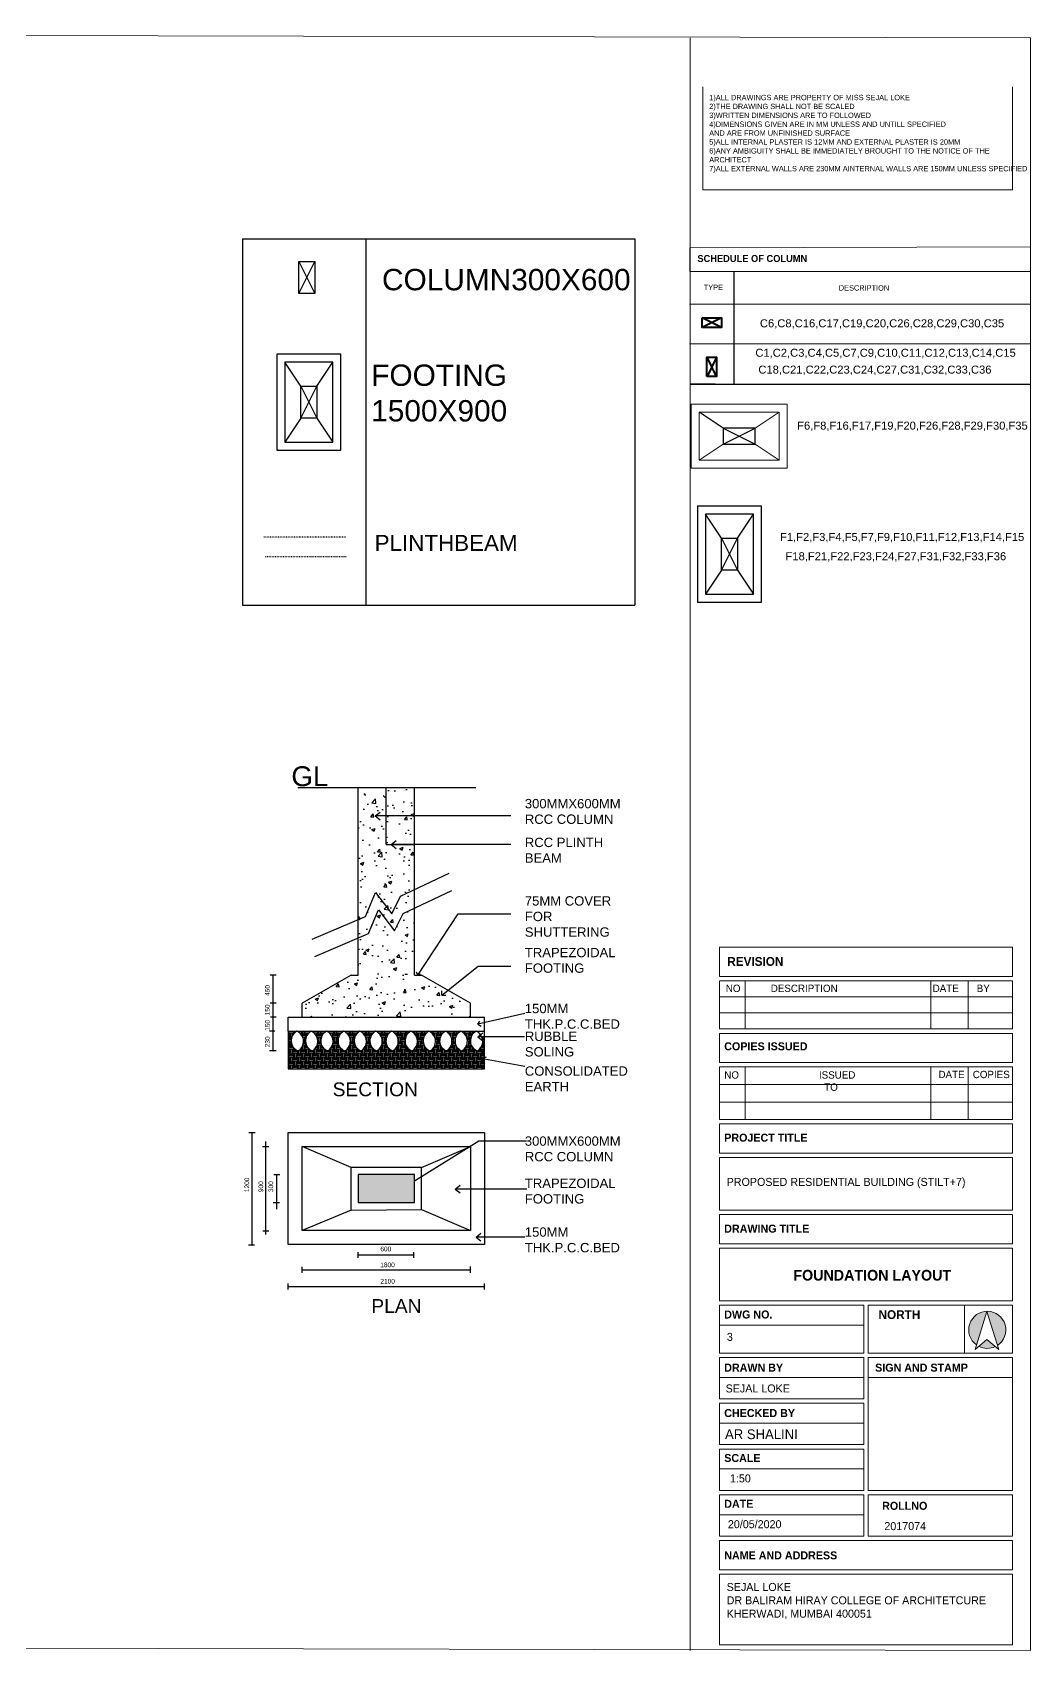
# Model space of a CAD drawing. Header units: millimetres. Extents: x -1932176 to 78768, y -1967 to 1266654.
# Drawn here: x -428595 to -409891, y 471377 to 501717 of the extents above; entities that cross this region are included whole.
import ezdxf

# ---------------------------------------------------------------- set-up
doc = ezdxf.new("R2010")
doc.units = ezdxf.units.MM
doc.linetypes.add('ACAD_ISO03W100', pattern=[30, 12, -18])
doc.layers.add('column', color=7, linetype='Continuous')
doc.layers.add('window 1', color=50, linetype='Continuous')
for name, color, linetype, lineweight in [('exterior', 255, 'Continuous', 25), ('GH', 7, 'Continuous', 20), ('Layer2', 7, 'Continuous', 5), ('SHEET', 7, 'Continuous', 13)]:
    doc.layers.add(name, color=color, linetype=linetype, lineweight=lineweight)
doc.layers.add('foundation', color=160, linetype='Continuous', lineweight=9, transparency=0.1)
doc.styles.add('20 scale', font='ARIALN.TTF', dxfattribs={"height": 0.2})
doc.styles.get("Standard").update_dxf_attribs({"font": 'arial.ttf'})

# ---------------------------------------------------------------- blocks, each defined once
blk = doc.blocks.new('col1')
at = {"layer": 'column'}
for p, q in [((13602, 15737), (13902, 15737)), ((13602, 15137), (13602, 15737)), ((13902, 15737), (13902, 15137)), ((13902, 15137), (13602, 15137))]:
    blk.add_line(p, q, dxfattribs=at)

msp = doc.modelspace()

# ---------------------------------------------------------------- hatches: boundary and pattern name
at = {"transparency": 33554687}
h = msp.add_hatch(dxfattribs=at)
h.set_pattern_fill('AR-CONC', color=256, scale=87.584294)
h.set_pattern_definition([(50, (-688454.8, 455855.2), (628.2073, -54.961), [65.6882, -722.5704]), (355, (-688454.8, 455855.2), (-121.5244, 658.8022), [52.5506, -578.0563]), (100.45144, (-688402.5, 455850.6), (506.6829, 603.8412), [55.8264, -614.0904]), (46.1842, (-688454.8, 456030.35), (934.7358, -144.969), [98.5323, -1083.8556]), (96.63564, (-688376.9, 456018.3), (818.617, 853.175), [83.7396, -921.136]), (351.18416, (-688454.8, 456030.4), (818.617, 853.175), [78.826, -867.0845]), (21, (-688367.24, 455986.56), (522.7968, -352.6309), [65.6882, -722.5704]), (326, (-688367.24, 455986.56), (213.106, 635.1175), [52.5506, -578.0563]), (71.45144, (-688323.7, 455957.2), (735.9028, 282.4866), [55.8264, -614.0904]), (37.5, (-688454.82, 455855.18), (10.65012, 291.56273), [0, -571.0496, 0, -586.81477, 0, -580.24595]), (7.5, (-688454.82, 455855.18), (230.4076, 345.4427), [0, -334.572, 0, -557.91195, 0, -221.15034]), (327.5, (-688650.14, 455855.18), (467.54461, -19.75453), [0, -218.96074, 0, -683.1575, 0, -906.49745]), (317.5, (-688737.72, 455855.2), (510.7795, 87.67624), [0, -284.64896, 0, -453.68664, 0, -643.74456])])
h.paths.add_polyline_path([(-421306.32829, 484040.25484), (-421437.70473, 484040.25484), (-421437.70473, 486667.78367), (-421507.77216, 486667.78367), (-421507.77216, 485616.77214), (-422418.64882, 485616.77214), (-422418.64882, 486667.78367), (-422488.71626, 486667.78367), (-422488.71626, 484040.25484), (-422620.0927, 484040.25484), (-423539.72779, 483514.74907), (-423539.72779, 483251.99619), (-420386.6932, 483251.99619), (-420386.6932, 483514.74907)])
h.paths.add_polyline_path([(-421507.77216, 486667.78367), (-422418.64882, 486667.78367), (-422418.64882, 485616.77214), (-421507.77216, 485616.77214)], flags=17)
h.paths.add_polyline_path([(-421437.70473, 487543.62661), (-421755.39753, 487543.62661), (-421873.83285, 487689.46324), (-421973.166, 487365.12197), (-422095.42257, 487543.62661), (-422488.71626, 487543.62661), (-422488.71626, 486667.78367), (-422418.64882, 486667.78367), (-421507.77216, 486667.78367), (-421437.70473, 486667.78367)])
h = msp.add_hatch(dxfattribs=at)
h.set_pattern_fill('EARTH', color=256, scale=300)
h.set_pattern_definition([(0, (-584658.77, 539285.4), (75, 75), [75, -75]), (0, (-584658.77, 539313.52), (75, 75), [75, -75]), (0, (-584658.77, 539341.65), (75, 75), [75, -75]), (90, (-584649.396, 539351.02), (-75, 75), [75, -75]), (90, (-584621.27, 539351.02), (-75, 75), [75, -75]), (90, (-584593.146, 539351.02), (-75, 75), [75, -75])])
h.paths.add_polyline_path([(-420123.94031, 482883.54931), (-420174.40148, 482883.54931, -0.3896151865), (-420263.14033, 482620.5549, -0.6264843223), (-420281.91035, 482989.24331), (-420569.91441, 482989.24331, -0.6264843223), (-420551.14439, 482620.5549, -0.6264843223), (-420569.91441, 482989.24331), (-420857.91744, 482989.24331, -0.6264843223), (-420839.14742, 482620.5549, -0.6264843223), (-420857.91744, 482989.24331), (-421165.3376, 482989.24331, -0.6264843223), (-421146.56758, 482620.5549, -0.6264843223), (-421165.3376, 482989.24331), (-421505.82892, 482989.24331, -0.6264843223), (-421487.0589, 482620.5549, -0.6264843223), (-421505.82892, 482989.24331), (-421863.72601, 482989.24331, -0.6264843223), (-421844.95599, 482620.5549, -0.6264843223), (-421863.72601, 482989.24331), (-422163.85337, 482989.24331, -0.6264843223), (-422145.08335, 482620.5549, -0.6264843223), (-422163.85337, 482989.24331), (-422459.9795, 482989.24331, -0.6264843223), (-422441.20949, 482620.5549, -0.6264843223), (-422459.9795, 482989.24331), (-422762.10901, 482989.24331, -0.6264843223), (-422743.33899, 482620.5549, -0.6264843223), (-422762.10901, 482989.24331), (-423086.21608, 482989.24331, -0.6264843223), (-423067.44606, 482620.5549, -0.6264843223), (-423086.21608, 482989.24331), (-423371.22919, 482989.24331, -0.6264843223), (-423352.45917, 482620.5549, -0.6264843223), (-423371.22919, 482989.24331), (-423638.82528, 482989.24331, -0.6264843223), (-423620.05527, 482620.5549, -0.6264843223), (-423638.82528, 482989.24331), (-423802.48067, 482989.24331), (-423802.48067, 482286.22455), (-420123.94031, 482286.22455)])
at = {"layer": 'SHEET', "linetype": 'ByBlock', "lineweight": 20, "transparency": 33554687}
h = msp.add_hatch(color=0, dxfattribs=at)
h.dxf.hatch_style = 1
h.paths.add_polyline_path([(-410711.37296, 477735.7373), (-410513.71444, 477100.16273, 3.231701641), (-410906.19571, 477109.28121)])
h.paths.add_polyline_path([(-410711.37296, 477212.24648), (-410863.05882, 477082.8025, 0.2347967333), (-410553.73984, 477077.7273)])
at = {"layer": 'window 1', "transparency": 33554687}
h = msp.add_hatch(color=0, dxfattribs=at)
h.dxf.hatch_style = 1
h.paths.add_polyline_path([(-421437.70473, 479777.87759), (-421437.70473, 480303.38335), (-422488.71626, 480303.38335), (-422488.71626, 479777.87759)])

# ---------------------------------------------------------------- linework, layer by layer
at = {"transparency": 16777216}
for p, q in [((-424655.71888, 497845.91324), (-424655.71888, 490980.58785)), ((-424655.71888, 497845.91324), (-417308.47606, 497845.91324)), ((-423602.8967, 496823.14392), (-423602.8967, 497423.14392)), ((-423602.8967, 497423.14392), (-423302.8967, 497423.14392)), ((-423602.8967, 496823.14392), (-423302.8967, 497423.14392)), ((-423602.8967, 497423.14392), (-423302.8967, 496823.14392)), ((-423302.8967, 497423.14392), (-423302.8967, 496823.14392)), ((-423302.8967, 496823.14392), (-423602.8967, 496823.14392)), ((-422813.40615, 495681.78218), (-424013.40615, 495681.78218)), ((-424013.40615, 495681.78218), (-424013.40615, 493881.78218)), ((-423863.40615, 495531.78218), (-423863.40615, 494031.78218)), ((-422963.40615, 495531.78218), (-423863.40615, 495531.78218)), ((-423563.40615, 495081.78218), (-423863.40615, 495531.78218)), ((-423263.40615, 495081.78218), (-422963.40615, 495531.78218)), ((-422963.40615, 494031.78218), (-422963.40615, 495531.78218)), ((-422813.40615, 493881.78218), (-422813.40615, 495681.78218)), ((-423563.40615, 494481.78218), (-423563.40615, 495081.78218)), ((-423563.40615, 495081.78218), (-423263.40615, 495081.78218)), ((-423563.40615, 494481.78218), (-423263.40615, 495081.78218)), ((-423563.40615, 495081.78218), (-423263.40615, 494481.78218)), ((-423263.40615, 495081.78218), (-423263.40615, 494481.78218)), ((-423563.40615, 494481.78218), (-423863.40615, 494031.78218)), ((-423263.40615, 494481.78218), (-423563.40615, 494481.78218)), ((-423263.40615, 494481.78218), (-422963.40615, 494031.78218)), ((-423863.40615, 494031.78218), (-422963.40615, 494031.78218)), ((-424013.40615, 493881.78218), (-422813.40615, 493881.78218)), ((-414933.2956, 492833.80237), (-416133.2956, 492833.80237)), ((-416133.2956, 492833.80237), (-416133.2956, 491033.80237)), ((-414933.2956, 491033.80237), (-414933.2956, 492833.80237)), ((-415983.2956, 492683.80237), (-415983.2956, 491183.80237)), ((-415083.2956, 492683.80237), (-415983.2956, 492683.80237)), ((-415683.2956, 492233.80237), (-415983.2956, 492683.80237)), ((-415383.2956, 492233.80237), (-415083.2956, 492683.80237)), ((-415083.2956, 491183.80237), (-415083.2956, 492683.80237)), ((-415683.2956, 491633.80237), (-415683.2956, 492233.80237)), ((-415683.2956, 492233.80237), (-415383.2956, 492233.80237)), ((-415683.2956, 491633.80237), (-415383.2956, 492233.80237)), ((-415683.2956, 492233.80237), (-415383.2956, 491633.80237)), ((-415383.2956, 492233.80237), (-415383.2956, 491633.80237)), ((-415683.2956, 491633.80237), (-415983.2956, 491183.80237)), ((-415383.2956, 491633.80237), (-415683.2956, 491633.80237)), ((-415383.2956, 491633.80237), (-415083.2956, 491183.80237)), ((-424655.71888, 490980.58785), (-417308.47606, 490980.58785)), ((-416133.2956, 491033.80237), (-414933.2956, 491033.80237)), ((-415983.2956, 491183.80237), (-415083.2956, 491183.80237))]:
    msp.add_line(p, q, dxfattribs=at)
at = {"linetype": 'ByBlock', "transparency": 16777216}
for p, q in [((-422343.31563, 490980.58785), (-422343.31563, 497845.91324)), ((-417308.47606, 497845.91324), (-417308.47606, 490980.58785)), ((-415455.14283, 497235.75065), (-415455.14283, 495123.02503))]:
    msp.add_line(p, q, dxfattribs=at)
at = {"ltscale": 30}
for p, q in [((-415801.04691, 495123.02503), (-416270.72723, 495123.02503)), ((-416270.72723, 495123.02503), (-409891.28407, 495123.02503)), ((-415651.14622, 494295.36898), (-416101.14622, 494595.36898))]:
    msp.add_line(p, q, dxfattribs=at)
for p, q in [((-415651.14622, 493995.36898), (-415051.14622, 494295.36898)), ((-415651.14622, 494295.36898), (-415051.14622, 493995.36898))]:
    msp.add_line(p, q)
at = {"linetype": 'ACAD_ISO03W100', "transparency": 16777216}
for p, q in [((-424258.92359, 492259.86311), (-422720.1103, 492259.86311)), ((-424226.59458, 491891.67137), (-422700.71547, 491891.67137))]:
    msp.add_line(p, q, dxfattribs=at)
at = {"transparency": 33554687}
for p, q in [((-423624.37218, 487558.70087), (-421795.1086, 487558.70087)), ((-421795.1086, 487558.70087), (-420287.4944, 487558.70087)), ((-422488.71626, 484040.25484), (-422488.71626, 487543.62661)), ((-421963.21049, 486491.35533), (-421963.21049, 487542.36686)), ((-421437.70473, 484040.25484), (-421437.70473, 487543.62661)), ((-421437.70473, 486491.35533), (-421437.70473, 487542.36686)), ((-422169.2768, 487025.59461), (-422077.86634, 487099.47159)), ((-421437.70473, 487025.59461), (-422169.2768, 487025.59461)), ((-422169.2768, 487025.59461), (-422077.86634, 486951.71763)), ((-419633.14812, 487025.59461), (-421437.70473, 487025.59461)), ((-422225.96338, 486764.03358), (-422225.96338, 486771.14244)), ((-421963.21049, 486491.35533), (-421437.70473, 486491.35533)), ((-421873.2183, 486491.35533), (-421781.80784, 486565.23231)), ((-419633.14812, 486491.35533), (-421873.2183, 486491.35533)), ((-421873.2183, 486491.35533), (-421781.80784, 486417.47835)), ((-421372.01651, 484040.25484), (-420620.09686, 485191.90117)), ((-420620.09686, 485191.90117), (-419633.14812, 485191.90117)), ((-424024.97611, 484040.25484), (-424139.18489, 484040.25484)), ((-424088.94635, 484047.95278), (-424075.64206, 484033.82529)), ((-424080.44534, 482620.5549), (-424080.44534, 484040.25484)), ((-422620.0927, 484040.25484), (-423539.72779, 483514.74907)), ((-422620.0927, 484040.25484), (-422488.71626, 484040.25484)), ((-421437.70473, 484040.25484), (-421306.32829, 484040.25484)), ((-421372.01651, 484040.25484), (-421399.61404, 484094.7913)), ((-421372.01651, 484040.25484), (-421320.4591, 484066.34486)), ((-420386.6932, 483514.74907), (-421306.32829, 484040.25484)), ((-420920.23546, 483668.29911), (-420239.68433, 484209.0893)), ((-420239.68433, 484209.0893), (-419633.14812, 484209.0893)), ((-420920.23546, 483668.29911), (-420920.23546, 483746.25959)), ((-420920.23546, 483668.29911), (-420850.89562, 483668.29911)), ((-424024.97611, 483514.74907), (-424140.01914, 483514.74907)), ((-424088.94635, 483522.44702), (-424075.64206, 483508.31953)), ((-423539.72779, 483251.99619), (-423539.72779, 483514.74907)), ((-420386.6932, 483251.99619), (-420386.6932, 483514.74907)), ((-419368.01125, 483322.45194), (-420249.55394, 483120.61975)), ((-424024.97611, 483251.99619), (-424135.73268, 483251.99619)), ((-424088.94635, 483259.69413), (-424075.64206, 483245.56664)), ((-423802.48067, 482989.24331), (-423802.48067, 483251.99619)), ((-423802.48067, 483251.99619), (-420123.94031, 483251.99619)), ((-420249.55394, 483120.61975), (-420208.88833, 483180.36615)), ((-420249.55394, 483120.61975), (-420186.94373, 483084.51871)), ((-420123.94031, 482989.24331), (-420123.94031, 483251.99619)), ((-424051.05775, 482989.24331), (-424154.463, 482989.24331)), ((-424088.94635, 482996.94125), (-424075.64206, 482982.81376)), ((-423802.48067, 482989.24331), (-420123.94031, 482989.24331)), ((-423802.48067, 482989.24331), (-423802.48067, 482286.22455)), ((-420248.89542, 482883.54931), (-420157.48496, 482957.42629)), ((-419372.23334, 482883.54931), (-420248.89542, 482883.54931)), ((-420248.89542, 482883.54931), (-420157.48496, 482809.67232)), ((-420123.94031, 482286.22455), (-420123.94031, 482989.24331)), ((-424028.72192, 482620.5549), (-424149.57249, 482620.5549)), ((-424088.94635, 482628.25284), (-424075.64206, 482614.12535)), ((-420192.31074, 482476.08676), (-420088.05624, 482508.21041)), ((-419368.01125, 482330.77647), (-420192.31074, 482476.08676)), ((-420192.31074, 482476.08676), (-420123.94031, 482387.17452)), ((-420123.94031, 482387.17452), (-420192.31074, 482476.08676)), ((-423802.48067, 482286.22455), (-420123.94031, 482286.22455)), ((-424422.13885, 481083.30986), (-424536.34763, 481083.30986)), ((-424486.10909, 481091.0078), (-424472.8048, 481076.88031)), ((-424479.45695, 478981.921), (-424479.45695, 481083.94406)), ((-424223.30928, 479180.79286), (-424223.30928, 480922.37737)), ((-420228.3218, 480929.98153), (-421437.70473, 480176.84661)), ((-419338.02714, 480929.98153), (-420228.3218, 480929.98153)), ((-424165.78776, 480821.19118), (-424280.8308, 480821.19118)), ((-424231.81029, 480830.21819), (-424218.506, 480816.0907)), ((-422620.0927, 480434.75979), (-423539.72779, 480828.88912)), ((-421306.32829, 480434.75979), (-420386.6932, 480828.88912)), ((-423961.00586, 480295.68541), (-424071.76244, 480295.68541)), ((-424016.4751, 480295.68541), (-424052.48818, 480295.68541)), ((-424024.97611, 480303.38335), (-424011.67182, 480289.25586)), ((-424016.4751, 479656.54618), (-424016.4751, 480295.68541)), ((-421306.32829, 480434.75979), (-422620.0927, 480434.75979)), ((-422620.0927, 479637.92426), (-422620.0927, 480434.75979)), ((-421306.32829, 479645.02193), (-421306.32829, 480434.75979)), ((-420674.13635, 480031.77446), (-420582.72588, 480105.65144)), ((-419333.07291, 480031.77446), (-420674.13635, 480031.77446)), ((-420674.13635, 480031.77446), (-420582.72588, 479957.89748)), ((-423964.75167, 479770.17964), (-424085.60225, 479770.17964)), ((-424024.97611, 479777.87759), (-424011.67182, 479763.7501)), ((-424016.4751, 479770.17964), (-424017.72672, 479770.17964)), ((-422620.0927, 479637.92426), (-423539.72779, 479252.37182)), ((-422620.0927, 479637.92426), (-421306.32829, 479645.02193)), ((-421306.32829, 479645.02193), (-420386.6932, 479252.37182)), ((-424165.99118, 479244.03968), (-424280.19995, 479244.03968)), ((-424229.96142, 479251.73762), (-424216.65713, 479237.61013)), ((-420280.83054, 479131.21152), (-420189.42008, 479205.0885)), ((-419368.01125, 479131.21152), (-420280.83054, 479131.21152)), ((-420280.83054, 479131.21152), (-420189.42008, 479057.33454)), ((-424430.91434, 478981.921), (-424545.12311, 478981.921)), ((-424486.10909, 478988.98474), (-424472.8048, 478974.85725)), ((-422481.65252, 478803.57142), (-422495.78001, 478790.26713)), ((-422489.35046, 478739.60117), (-422489.35046, 478850.35774)), ((-422488.71626, 478796.91927), (-421446.22167, 478796.91927)), ((-421439.15792, 478803.57142), (-421453.28541, 478790.26713)), ((-421446.85586, 478739.60117), (-421446.85586, 478850.35774)), ((-423534.62731, 478525.03414), (-423548.7548, 478511.72985)), ((-423542.32525, 478461.0639), (-423542.32525, 478571.82047)), ((-423541.69106, 478518.382), (-420388.65646, 478518.382)), ((-420379.62945, 478526.88301), (-420393.75694, 478513.57872)), ((-420388.65646, 478460.86048), (-420388.65646, 478575.90351)), ((-423795.41693, 478211.47967), (-423809.54442, 478198.17538)), ((-423803.11487, 478147.50942), (-423803.11487, 478258.26599)), ((-423802.48067, 478204.82752), (-420123.94031, 478204.82752)), ((-420116.24237, 478211.69338), (-420130.36986, 478198.38909)), ((-420123.94031, 478147.72313), (-420123.94031, 478261.93191))]:
    msp.add_line(p, q, dxfattribs=at)
msp.add_lwpolyline([(-415651.14622, 493995.36898), (-415051.14622, 493995.36898), (-415051.14622, 494295.36898), (-415651.14622, 494295.36898)], close=True)
at = {"ltscale": 30}
for points in [[(-423354.73714, 484715.85706), (-422352.17726, 485143.21274), (-422166.10477, 485590.34073), (-421862.35783, 485192.69966), (-421700.01103, 485522.32205), (-420788.7536, 485951.35545)], [(-423300.81926, 484393.10064), (-422298.25938, 484820.45631), (-422112.18689, 485267.5843), (-421808.43994, 484869.94324), (-421646.09315, 485199.56563), (-420734.83571, 485628.59902)]]:
    msp.add_lwpolyline(points, dxfattribs=at)
at = {"transparency": 33554687}
for points in [[(-423802.48067, 481091.642), (-420123.94031, 481091.642), (-420123.94031, 478989.61894), (-423802.48067, 478989.61894)], [(-423539.72779, 480828.88912), (-420386.6932, 480828.88912), (-420386.6932, 479252.37182), (-423539.72779, 479252.37182)]]:
    msp.add_lwpolyline(points, close=True, dxfattribs=at)
for centre, start, end in [((-423540.0587, 482809.44954), 118.781428773, 247.047423403), ((-423718.82185, 482800.34867), 298.781428773, 67.047423388), ((-423272.46261, 482809.44954), 118.781428773, 247.047423403), ((-423451.22576, 482800.34867), 298.781428773, 67.047423388), ((-422987.4495, 482809.44954), 118.781428773, 247.047423403), ((-423166.21265, 482800.34867), 298.781428773, 67.047423388), ((-422663.34242, 482809.44954), 118.781428773, 247.047423403), ((-422842.10557, 482800.34867), 298.781428773, 67.047423388), ((-422361.21292, 482809.44954), 118.781428773, 247.047423403), ((-422539.97607, 482800.34867), 298.781428773, 67.047423388), ((-422065.08678, 482809.44954), 118.781428773, 247.047423403), ((-422243.84993, 482800.34867), 298.781428773, 67.047423388), ((-421764.95943, 482809.44954), 118.781428773, 247.047423403), ((-421943.72258, 482800.34867), 298.781428773, 67.047423388), ((-421407.06233, 482809.44954), 118.781428773, 247.047423403), ((-421585.82548, 482800.34867), 298.781428773, 67.047423388), ((-421066.57101, 482809.44954), 118.781428773, 247.047423403), ((-421245.33416, 482800.34867), 298.781428773, 67.047423388), ((-420759.15086, 482809.44954), 118.781428773, 247.047423403), ((-420937.91401, 482800.34867), 298.781428773, 67.047423388), ((-420471.14782, 482809.44954), 118.781428773, 247.047423403), ((-420649.91097, 482800.34867), 298.781428773, 67.047423388), ((-420183.14377, 482809.44954), 118.781428773, 247.047423403), ((-420361.90692, 482800.34867), 298.781428773, 67.047423388)]:
    msp.add_arc(centre, 205.13565, start, end, dxfattribs=at)
at = {"layer": 'column', "linetype": 'ByBlock', "lineweight": 20, "transparency": 16777216}
msp.add_line((-416044.63498, 496366.44677), (-416044.63498, 496186.44677), dxfattribs=at)
at = {"layer": 'column', "linetype": 'ByBlock', "lineweight": 40, "transparency": 16777216}
msp.add_lwpolyline([(-416044.63498, 496366.44677), (-415684.63498, 496366.44677), (-415684.63498, 496186.44677), (-416044.63498, 496186.44677)], close=True, dxfattribs=at)
at = {"layer": 'column', "lineweight": 40, "transparency": 16777216}
msp.add_lwpolyline([(-415955.80324, 495266.26786), (-415955.80324, 495626.26786), (-415775.80324, 495626.26786), (-415775.80324, 495266.26786)], close=True, dxfattribs=at)
at = {"layer": 'foundation', "ltscale": 30}
for p, q in [((-415051.3916, 494295.24629), (-414601.14622, 494595.36898)), ((-415651.3916, 493995.24629), (-416101.14622, 493695.36898)), ((-415051.3916, 493995.24629), (-414601.14622, 493695.36898))]:
    msp.add_line(p, q, dxfattribs=at)
for points in [[(-414451.14622, 493545.36898), (-414451.14622, 494745.36898), (-416251.14622, 494745.36898), (-416251.14622, 493545.36898)], [(-414601.14622, 493695.36898), (-414601.14622, 494595.36898), (-416101.14622, 494595.36898), (-416101.14622, 493695.36898)]]:
    msp.add_lwpolyline(points, close=True, dxfattribs=at)
at = {"layer": 'GH', "linetype": 'ByBlock', "lineweight": 40, "transparency": 16777216}
for p, q in [((-415683.18577, 496366.44677), (-416043.18577, 496186.44677)), ((-415683.18577, 496186.44677), (-416043.18577, 496366.44677)), ((-415774.35403, 495266.26786), (-415954.35403, 495626.26786)), ((-415774.35403, 495626.26786), (-415954.35403, 495266.26786))]:
    msp.add_line(p, q, dxfattribs=at)
at = {"layer": 'Layer2', "linetype": 'ByBlock', "lineweight": 9, "transparency": 16777216}
msp.add_line((-416284.96109, 496623.02503), (-409891.28407, 496623.02503), dxfattribs=at)
at = {"layer": 'Layer2', "color": 0, "linetype": 'ByBlock', "lineweight": 9, "transparency": 16777216}
msp.add_line((-416284.96109, 495877.78018), (-409891.28407, 495877.78018), dxfattribs=at)
at = {"layer": 'Layer2', "linetype": 'ByBlock', "lineweight": 9, "transparency": 16777216}
msp.add_lwpolyline([(-416278.75227, 497235.75065), (-409891.28407, 497235.75065), (-409891.28407, 497698.51812), (-416278.75227, 497674.73927)], close=True, dxfattribs=at)
at = {"layer": 'SHEET'}
msp.add_line((-416270.72723, 501614.73436), (-416270.72723, 471377.06484), dxfattribs=at)
at = {"layer": 'SHEET', "color": 18, "linetype": 'ByBlock', "lineweight": 9, "true_color": 0x000000}
for p, q in [((-410231.00648, 498766.06569), (-410231.00648, 500697.83565)), ((-416032.65891, 498766.06569), (-410231.00648, 498766.06569))]:
    msp.add_line(p, q, dxfattribs=at)
at = {"layer": 'SHEET', "color": 18, "linetype": 'Continuous', "lineweight": 9, "ltscale": 2.5, "true_color": 0x000000}
for p, q in [((-410231.00648, 484567.06869), (-410231.00648, 484030.91521)), ((-410231.00648, 484018.36315), (-410231.00648, 484567.06869)), ((-415718.06192, 483936.05731), (-410231.00648, 483936.05731)), ((-415718.06192, 483936.05731), (-415718.06192, 483032.54145)), ((-415239.15604, 483936.05731), (-415239.15604, 483032.54145)), ((-411762.49403, 483936.05731), (-411762.49403, 483032.54145)), ((-411058.87342, 483936.05731), (-411058.87342, 483032.54145)), ((-410231.00648, 483936.05731), (-410231.00648, 483032.54145)), ((-415718.06192, 483634.88536), (-410231.00648, 483634.88536)), ((-415718.06192, 483333.7134), (-410231.00648, 483333.7134)), ((-410231.00648, 483032.54145), (-415718.06192, 483032.54145)), ((-410231.00648, 482950.23562), (-410231.00648, 482401.53007)), ((-415718.06192, 481333.40255), (-415718.06192, 482319.22424)), ((-415718.06192, 482319.22424), (-410231.00648, 482319.22424)), ((-415239.15604, 482319.22424), (-415239.15604, 481333.40255)), ((-411762.49403, 482319.22424), (-411762.49403, 481333.40255)), ((-411058.87342, 482319.22424), (-411058.87342, 481333.40255)), ((-410231.00648, 482319.22424), (-410231.00648, 481333.40255)), ((-415718.06192, 481990.61701), (-410231.00648, 481990.61701)), ((-415718.06192, 481662.00978), (-410231.00648, 481662.00978)), ((-410231.00648, 481333.40255), (-415718.06192, 481333.40255)), ((-413015.68712, 476954.23759), (-413015.68712, 477852.81891)), ((-412933.38129, 476954.23759), (-412933.38129, 477852.81891)), ((-411129.5878, 477852.81891), (-411129.5878, 476954.23759)), ((-413015.68712, 476096.80718), (-413015.68712, 476871.93176)), ((-412933.38129, 474381.94635), (-412933.38129, 476871.93176)), ((-413015.68712, 475239.37677), (-413015.68712, 476014.50135)), ((-413015.68712, 474381.94635), (-413015.68712, 475157.07093)), ((-413015.68712, 473524.51594), (-413015.68712, 474299.64052)), ((-412933.38129, 474381.94635), (-410231.00648, 474381.94635)), ((-412933.38129, 473524.51594), (-412933.38129, 474299.64052)), ((-412933.38129, 474299.64052), (-410231.00648, 474299.64052)), ((-412933.38129, 473524.51594), (-410231.00648, 473524.51594))]:
    msp.add_line(p, q, dxfattribs=at)
at = {"layer": 'SHEET', "linetype": 'ByBlock', "lineweight": 20}
for p, q in [((-410932.98927, 477023.12605), (-410711.37296, 477735.7373)), ((-410489.75666, 477023.12605), (-410711.37296, 477735.7373)), ((-410932.98927, 477023.12605), (-410711.37296, 477212.24648)), ((-410489.75666, 477023.12605), (-410711.37296, 477212.24648))]:
    msp.add_line(p, q, dxfattribs=at)
at = {"layer": 'SHEET'}
msp.add_lwpolyline([(-453482.91486, 501716.53711), (-409891.28407, 501614.73436), (-409891.28407, 471377.06484), (-453482.91486, 471478.86759)], close=True, dxfattribs=at)
at = {"layer": 'SHEET', "color": 18, "linetype": 'Continuous', "lineweight": 9, "ltscale": 2.5, "true_color": 0x000000}
for points in [[(-416032.65891, 498766.06569), (-416032.65891, 500697.83565)], [(-410231.00648, 484018.36315), (-415718.06192, 484018.36315), (-415718.06192, 484567.06869), (-410231.00648, 484567.06869)], [(-413838.74543, 482950.23562), (-415718.06192, 482950.23562)], [(-415718.06192, 482401.53007), (-415718.06192, 482950.23562)], [(-410231.00648, 482401.53007), (-415718.06192, 482401.53007), (-415718.06192, 482950.23562), (-410231.00648, 482950.23562)], [(-415718.06192, 481333.40255), (-415718.06192, 482319.22424)], [(-410231.00648, 481251.09672), (-415718.06192, 481251.09672)], [(-415718.06192, 480702.39117), (-415718.06192, 481251.09672)], [(-415718.06192, 479634.26365), (-415718.06192, 480620.08534)], [(-410231.00648, 479551.95781), (-415718.06192, 479551.95781)], [(-415718.06192, 479003.25227), (-415718.06192, 479551.95781)], [(-415718.06192, 477935.12474), (-415718.06192, 478920.94644)], [(-413015.68712, 477478.3511), (-415718.06192, 477478.3511), (-415718.06192, 477852.81891), (-413015.68712, 477852.81891)], [(-412933.38129, 477852.81891), (-410231.00648, 477852.81891)], [(-410231.00648, 477852.81891), (-410231.00648, 476954.23759)], [(-413015.68712, 476954.23759), (-415718.06192, 476954.23759), (-415718.06192, 477478.3511), (-413015.68712, 477478.3511)], [(-410231.00648, 476954.23759), (-412933.38129, 476954.23759)], [(-413015.68712, 476497.46395), (-415718.06192, 476497.46395), (-415718.06192, 476871.93176), (-413015.68712, 476871.93176)], [(-412933.38129, 476871.93176), (-410231.00648, 476871.93176)], [(-410231.00648, 476871.93176), (-410231.00648, 474381.94635)], [(-413015.68712, 476096.80718), (-415718.06192, 476096.80718), (-415718.06192, 476497.46395), (-413015.68712, 476497.46395)], [(-412933.38129, 476497.46395), (-410231.00648, 476497.46395)], [(-413015.68712, 475640.03354), (-415718.06192, 475640.03354), (-415718.06192, 476014.50135), (-413015.68712, 476014.50135)], [(-413015.68712, 475239.37677), (-415718.06192, 475239.37677), (-415718.06192, 475640.03354), (-413015.68712, 475640.03354)], [(-413015.68712, 474782.60313), (-415718.06192, 474782.60313), (-415718.06192, 475157.07093), (-413015.68712, 475157.07093)], [(-413015.68712, 474381.94635), (-415718.06192, 474381.94635), (-415718.06192, 474782.60313), (-413015.68712, 474782.60313)], [(-413015.68712, 473925.17271), (-415718.06192, 473925.17271), (-415718.06192, 474299.64052), (-413015.68712, 474299.64052)], [(-410231.00648, 474299.64052), (-410231.00648, 473524.51594)], [(-413015.68712, 473524.51594), (-415718.06192, 473524.51594), (-415718.06192, 473925.17271), (-413015.68712, 473925.17271)], [(-410231.00648, 473442.21011), (-415718.06192, 473442.21011)]]:
    msp.add_lwpolyline(points, dxfattribs=at)
for points in [[(-415718.06192, 481251.09672), (-410231.00648, 481251.09672), (-410231.00648, 480702.39117), (-415718.06192, 480702.39117)], [(-415718.06192, 480620.08534), (-410231.00648, 480620.08534), (-410231.00648, 479634.26365), (-415718.06192, 479634.26365)], [(-415718.06192, 479551.95781), (-410231.00648, 479551.95781), (-410231.00648, 479003.25227), (-415718.06192, 479003.25227)], [(-415718.06192, 478920.94644), (-410231.00648, 478920.94644), (-410231.00648, 477935.12474), (-415718.06192, 477935.12474)], [(-415718.06192, 473442.21011), (-410231.00648, 473442.21011), (-410231.00648, 472893.50457), (-415718.06192, 472893.50457)], [(-415718.06192, 472811.19873), (-410231.00648, 472811.19873), (-410231.00648, 471487.36861), (-415718.06192, 471487.36861)]]:
    msp.add_lwpolyline(points, close=True, dxfattribs=at)
at = {"layer": 'SHEET', "linetype": 'ByBlock', "lineweight": 20}
for start, end in [(303.056834928, 234.281348043), (242.632966002, 295.487021518)]:
    msp.add_arc((-410703.29342, 477391.45575), 347.55116, start, end, dxfattribs=at)

# ---------------------------------------------------------------- block references
at = {"transparency": 33554687, "xscale": -1.7516858861548, "yscale": 1.7516858861548, "zscale": 1.7516858861548, "rotation": 270}
msp.add_blockref('col1', (-449003.61724, 455951.27427), dxfattribs=at)

# ---------------------------------------------------------------- texts
at = {"transparency": 16777216, "attachment_point": 1}
for s, width, gutter_width, insert, char_height in [('COLUMN300X600', 4793.6868165, 11139.68641, (-422044.40751, 497281.27998), 400), ('{\\fCentury Gothic|b1|i0|c0|p34;SCHEDULE OF COLUMN}', 3849.7581024, 1065.26846, (-416134.72063, 497541.84154), 130), ('FOOTING 1500X900', 93.567035, 11139.68641, (-422246.62867, 495489.01269), 400), ('PLINTHBEAM', 115.8467036, 1490.11719, (-422182.17279, 492294.32258), 300)]:
    msp.add_mtext_dynamic_manual_height_columns(s, width=width, gutter_width=gutter_width, heights=[0], dxfattribs=dict(at, insert=insert, char_height=char_height))
at = {"ltscale": 30, "insert": (-423742.37018, 487956.47979), "char_height": 372.049101, "attachment_point": 1}
msp.add_mtext('GL', dxfattribs=at)
at = {"transparency": 33554687, "attachment_point": 1}
for s, width, insert, char_height in [('300MMX600MM\\PRCC COLUMN', 1854.0108779, (-419368.01125, 487344.45235), 175.1685886), ('RCC PLINTH BEAM', 1739.0221688, (-419368.01125, 486617.40395), 175.1685886), ('75MM COVER FOR SHUTTERING', 1750.3066286, (-419368.01125, 485520.85639), 175.1685886), ('TRAPEZOIDAL\\PFOOTING', 1750.5173621, (-419368.01125, 484553.12922), 175.1685886), ('150MM THK.P.C.C.BED', 1625.8851128, (-419368.01125, 483503.5949), 175.1685886), ('RUBBLE SOLING', 1745.3167386, (-419368.01125, 482983.30203), 175.1685886), ('CONSOLIDATED\\PEARTH', 1745.3167386, (-419368.01125, 482330.77647), 175.1685886), ('SECTION', 2042.0295564, (-422969.35139, 482028.70195), 257.497825), ('300MMX600MM\\PRCC COLUMN', 1915.545654, (-419368.01125, 481017.95262), 175.1685886), ('TRAPEZOIDAL\\PFOOTING', 1750.5173621, (-419368.01125, 480226.60051), 175.1685886), ('150MM THK.P.C.C.BED', 1692.5043462, (-419368.01125, 479312.35448), 175.1685886), ('600', 314.2655787, (-422074.61919, 478951.56347), 87.584294), ('1800', 314.2655787, (-422076.58245, 478653.23278), 87.584294), ('2100', 314.2655787, (-422074.61919, 478346.48221), 87.584294), ('PLAN', 2042.0295564, (-422244.19185, 477967.6614), 257.497825)]:
    msp.add_mtext_dynamic_manual_height_columns(s, width=width, gutter_width=1, heights=[0], dxfattribs=dict(at, insert=insert, char_height=char_height))
at = {"transparency": 33554687, "char_height": 87.584294, "attachment_point": 1, "rotation": 90}
for s, insert in [('450', (-424235.08954, 483652.05617)), ('150', (-424235.08954, 483286.8898)), ('150', (-424235.08954, 482997.66993)), ('230', (-424235.08954, 482688.27729)), ('1200', (-424621.11163, 479974.13145)), ('900', (-424358.16006, 479974.13145)), ('300', (-424171.1193, 479974.13145))]:
    msp.add_mtext_dynamic_manual_height_columns(s, width=314.2655787, gutter_width=1, heights=[0], dxfattribs=dict(at, insert=insert))
at = {"layer": 'exterior', "color": 0, "linetype": 'ByBlock', "lineweight": 20, "transparency": 16777216}
for s, p in [('C6,C8,C16,C17,C19,C20,C26,C28,C29,C30,C35', (-414963.78096, 496187.0523)), ('C1,C2,C3,C4,C5,C7,C9,C10,C11,C12,C13,C14,C15', (-415049.29367, 495634.98949)), ('C18,C21,C22,C23,C24,C27,C31,C32,C33,C36', (-414992.27058, 495318.86775)), ('F6,F8,F16,F17,F19,F20,F26,F28,F29,F30,F35', (-414265.53681, 494268.86038)), ('F1,F2,F3,F4,F5,F7,F9,F10,F11,F12,F13,F14,F15', (-414586.80148, 492181.21194)), ('F18,F21,F22,F23,F24,F27,F31,F32,F33,F36', (-414483.46997, 491819.9162))]:
    msp.add_text(s, height=150, dxfattribs=at).set_placement(p)
at = {"layer": 'Layer2', "linetype": 'ByBlock', "lineweight": 9, "transparency": 16777216, "char_height": 100, "attachment_point": 1}
for s, insert in [('{\\fCentury Gothic|b0|i0|c0|p34;TYPE}', (-416015.47033, 496986.4362)), ('{\\fCentury Gothic|b0|i0|c0|p34;DESCRIPTION}', (-413484.9523, 496975.64189))]:
    msp.add_mtext(s, dxfattribs=dict(at, insert=insert))
at = {"layer": 'SHEET', "color": 18, "linetype": 'ByBlock', "lineweight": 9, "true_color": 0x000000, "insert": (-415913.15424, 500545.23093), "char_height": 100, "attachment_point": 1}
msp.add_mtext_dynamic_manual_height_columns('{\\fCentury Gothic|b0|i0|c0|p34;1)ALL DRAWINGS ARE PROPERTY OF MISS SEJAL LOKE\\P2)THE DRAWING SHALL NOT BE SCALED \\P3)WRITTEN DIMENSIONS ARE TO FOLLOWED \\P4)DIMENSIONS GIVEN ARE IN MM UNLESS AND UNTILL SPECIFIED \\PAND ARE FROM UNFINISHED SURFACE \\P5)ALL INTERNAL PLASTER IS 12MM AND EXTERNAL PLASTER IS 20MM\\P6)ANY AMBIGUITY SHALL BE IMMEDIATELY BROUGHT TO THE NOTICE OF THE ARCHITECT \\P7)ALL EXTERNAL WALLS ARE 230MM AINTERNAL WALLS ARE 150MM UNLESS SPECIFIED}', width=5543.582225, gutter_width=57.3737, heights=[0], dxfattribs=at)
at = {"layer": 'SHEET', "color": 18, "linetype": 'Continuous', "lineweight": 9, "ltscale": 50, "true_color": 0x000000, "attachment_point": 1, "style": '20 scale'}
for s, width, heights, insert, char_height in [('{\\fCentury Gothic|b1|i0|c0|p34;REVISION  }', 66.4831048, [6.59764], (-415575.00158, 484380.37957), 164.6116632), ('\\pi-135.47;{\\fCentury Gothic|b0|i0|c0|p34;NO}', 8.7279214, [4.14976], (-415466.74598, 483862.58472), 137.176386), ('\\pi-565.24;{\\fCentury Gothic|b0|i0|c0|p34;DESCRIPTION}', 34.9161875, [4.14976], (-414195.3057, 483862.58472), 137.176386), ('\\pi-215.3;{\\fCentury Gothic|b0|i0|c0|p34;DATE}', 12.8232824, [4.14976], (-411511.17809, 483862.58472), 137.176386), ('\\pi-93.109;{\\fCentury Gothic|b0|i0|c0|p34;BY}', 13.5326087, [4.14976], (-410807.55748, 483862.58472), 137.176386), ('\\pi-135.47;{\\fCentury Gothic|b0|i0|c0|p34;NO}', 8.7279214, [4.14976], (-415495.15302, 482238.71033), 137.176386), ('\\pi-215.3;{\\fCentury Gothic|b0|i0|c0|p34;DATE}', 12.8232824, [4.14976], (-411402.60822, 482247.53484), 137.176386), ('\\pi-319.39;{\\fCentury Gothic|b0|i0|c0|p34;COPIES}', 13.5326087, [4.14976], (-410655.98629, 482247.53484), 137.176386), ('{\\fCentury Gothic|b1|i0|c0|p34;NORTH}', 30.7331048, [4.78312], (-412740.75519, 477759.08222), 164.6116632), ('{\\fCentury Gothic|b0|i0|c0|p34;3}', 689.9624133, [4.78312], (-415582.16487, 477334.50544), 150), ('{\\fCentury Gothic|b0|i0|c0|p34;SEJAL LOKE}', 2212.0658659, [4.78312], (-415606.04927, 476367.66757), 150), ('{\\fCentury Gothic|b0|i0|c0|p34;AR SHALINI }', 2212.0658659, [4.78312], (-415617.01905, 475525.95007), 183.4829289), ('{\\fCentury Gothic|b0|i0|c0|p34;1:50}', 30.7331048, [4.78312], (-415525.08793, 474681.28739), 150), ('{\\fCentury Gothic|b0|i0|c0|p34;20/05/2020}', 1240.2372357, [4.78312], (-415563.14578, 473822.62336), 150), ('{\\fCentury Gothic|b0|i0|c0|p34;2017074}', 689.9624133, [4.78312], (-412631.42974, 473786.65735), 150)]:
    msp.add_mtext_dynamic_manual_height_columns(s, width=width, gutter_width=1125, heights=heights, dxfattribs=dict(at, insert=insert, char_height=char_height))
at = {"layer": 'SHEET', "linetype": 'ByBlock', "lineweight": 20, "attachment_point": 1}
for s, width, insert, char_height in [('{\\fCentury Gothic|b1|i0|c0|p34;COPIES ISSUED}', 2437.1509055, (-415631.91591, 482782.0767), 150), ('{\\fCentury Gothic|b1|i0|c0|p34;PROJECT TITLE}', 2437.1509055, (-415631.91591, 481068.74212), 150), ('{\\fCentury Gothic|b0|i0|c0|p34;PROPOSED RESIDENTIAL BUILDING (STILT+7)}', 4907.5748606, (-415586.4256, 480239.92674), 150), ('{\\fCentury Gothic|b1|i0|c0|p34;DRAWING TITLE}', 2437.1509055, (-415631.91591, 479363.71783), 150), ('{\\fCentury Gothic|b1|i0|c0|p34;FOUNDATION LAYOUT}', 4907.5748606, (-414336.60107, 478515.26798), 200), ('{\\fCentury Gothic|b1|i0|c0|p34;DWG NO.}', 2437.1509055, (-415631.91591, 477753.79769), 150), ('{\\fCentury Gothic|b1|i0|c0|p34;DRAWN BY}', 2437.1509055, (-415631.91591, 476758.07939), 150), ('{\\fCentury Gothic|b1|i0|c0|p34;SIGN AND STAMP}', 2437.1509055, (-412804.70236, 476758.07939), 150), ('{\\fCentury Gothic|b1|i0|c0|p34;CHECKED BY}', 2437.1509055, (-415631.91591, 475906.14717), 150), ('{\\fCentury Gothic|b1|i0|c0|p34;SCALE}', 2437.1509055, (-415631.91591, 475063.63651), 150), ('{\\fCentury Gothic|b1|i0|c0|p34;DATE}', 2437.1509055, (-415631.91591, 474204.72524), 150), ('{\\fCentury Gothic|b1|i0|c0|p34;ROLLNO}', 2437.1509055, (-412672.73176, 474166.88962), 150), ('{\\fCentury Gothic|b1|i0|c0|p34;NAME AND ADDRESS}', 2437.1509055, (-415631.91591, 473238.37436), 150), ('{\\fCentury Gothic|b0|i0|c0|p34;SEJAL LOKE\\PDR BALIRAM HIRAY COLLEGE OF ARCHITETCURE \\PKHERWADI, MUMBAI 400051}', 4907.5748606, (-415586.4256, 472645.41534), 150)]:
    msp.add_mtext_dynamic_manual_height_columns(s, width=width, gutter_width=57.3737, heights=[0], dxfattribs=dict(at, insert=insert, char_height=char_height))
at = {"layer": 'SHEET', "color": 18, "linetype": 'Continuous', "lineweight": 9, "ltscale": 50, "true_color": 0x000000}
note = msp.add_mtext_dynamic_manual_height_columns('\\pi-271.72;{\\fCentury Gothic|b0|i0|c0|p34;ISSUED }', width=34.9161875, gutter_width=430.8795, heights=[4.14976, 0], dxfattribs=dict(at, insert=(-414223.71274, 482238.71033), char_height=137.176386, attachment_point=1, style='20 scale'))
for column, words in zip(note.columns.linked_columns, ['\\pi-99.249;{\\fCentury Gothic|b0|i0|c0|p34;TO}']):
    column.text = words

doc.saveas('drawing.dxf')
